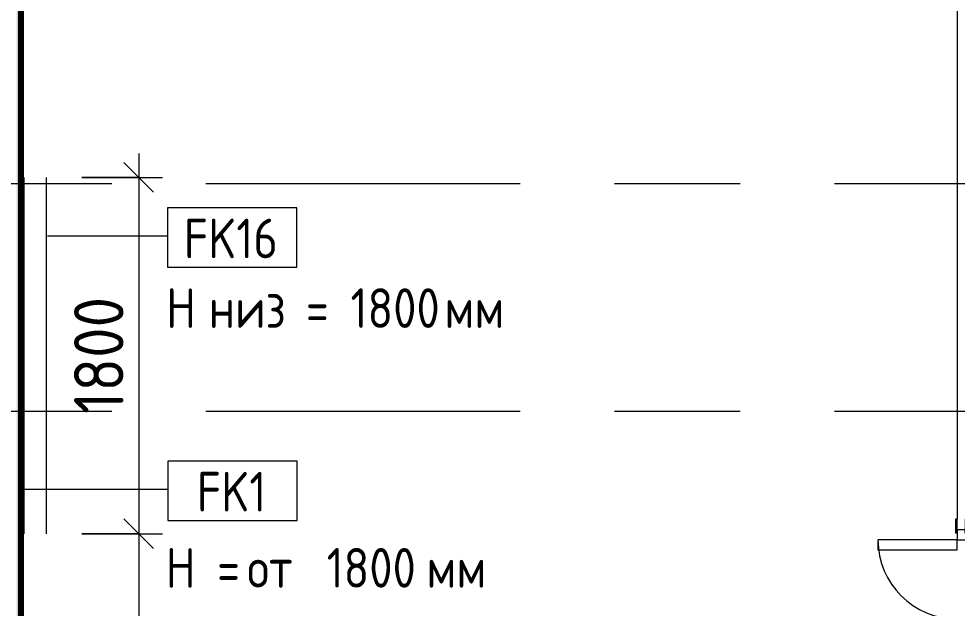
# Model space of a CAD drawing. Header units: millimetres. Extents: x 81469 to 279813, y -8553 to 29000.
# Drawn here: x 100810 to 105550, y 16005 to 18982 of the extents above; entities that cross this region are included whole.
import ezdxf

# ---------------------------------------------------------------- set-up
doc = ezdxf.new("R2010")
doc.units = ezdxf.units.MM
doc.linetypes.add('Осевая', pattern=[3175, 635, -476.25, 1587.5, -476.25])
for name, color, linetype, lineweight in [('A-ANNO-DIMS', 7, 'Continuous', 9), ('A-ANNO-DIMS-100', 7, 'Continuous', 9), ('A-DETL-2', 7, 'Continuous', 13), ('A-DOOR', 7, 'Continuous', 9), ('A-DOOR-1', 7, 'Continuous', 13), ('A-DOOR-FRAM', 7, 'Continuous', 13), ('A-WALL-IDEN', 7, 'Continuous', 9), ('I-WALL', 7, 'Continuous', 9), ('Оси-2', 7, 'Осевая', 9)]:
    doc.layers.add(name, color=color, linetype=linetype, lineweight=lineweight)
for name, color, linetype, lineweight, true_color in [('A-WALL-2', 7, 'Continuous', 9, 0xff80c0), ('G-ANNO-TEXT-1', 7, 'Continuous', 9, 0x3c3c3c), ('I-WALL-19', 1, 'Continuous', 53, 0xff0000), ('I-WALL-3', 1, 'Continuous', 9, 0xff0000), ('I-WALL-4', 7, 'Continuous', 9, 0xc0c0c0), ('I-WALL-8', 7, 'Continuous', 80, 0xff80c0)]:
    doc.layers.add(name, color=color, linetype=linetype, lineweight=lineweight, true_color=true_color)
doc.styles.add('GOST Common_1', font='GOST_Common.ttf', dxfattribs={"width": 0.9, "height": 200})
doc.styles.add('ISOCPEUR', font='isocpeur.ttf', dxfattribs={"width": 0.9, "height": 250})
doc.dimstyles.new('ISO-2_5_0_9К_БОЛЬШОЙ', dxfattribs={"dimscale": 304.8, "dimtxt": 248.995294, "dimasz": 0.492126, "dimexe": 0.393701, "dimexo": 0.984252, "dimgap": 0, "dimtad": 1, "dimdec": 0, "dimrnd": 10, "dimzin": 0, "dimdsep": 46, "dimtxsty": 'ISOCPEUR', "dimblk1": 'OBLIQUE', "dimblk2": 'OBLIQUE', "dimsah": 1, "dimcen": 0.09, "dimdle": 0.393701, "dimazin": 0, "dimtfac": 1, "dimtdec": 4, "dimtix": 1, "dimtmove": 0, "dimatfit": 3, "dimfxl": 1, "dimtvp": 1, "dimtolj": 1, "dimtzin": 0, "dimarcsym": 2})

# ---------------------------------------------------------------- blocks, each defined once
blk = doc.blocks.new('110_Дверь_СКБ_2Ст - Д-5_п_ Из игровой в коридор-32357676-План отделки стен 3 этажа в осях 23-33')
at = {"layer": 'A-DOOR'}
for centre, radius, start, end in [((-637.5, 20), 900, 0, 90), ((662.5, 20), 400, 90, 180)]:
    blk.add_arc(centre, radius, start, end, dxfattribs=at)
at = {"layer": 'A-DOOR-1'}
for p, q in [((-637.5, 920), (-637.5, 20)), ((-587.5, 920), (-637.5, 920)), ((-587.5, 20), (-587.5, 920)), ((662.5, 420), (612.5, 420)), ((612.5, 420), (612.5, 20)), ((662.5, 20), (662.5, 420)), ((-637.5, 20), (-587.5, 20)), ((612.5, 20), (662.5, 20))]:
    blk.add_line(p, q, dxfattribs=at)
at = {"layer": 'A-DOOR-FRAM'}
for p, q in [((-672.5, 28), (-742.5, 28)), ((-742.5, 28), (-742.5, 20)), ((-742.5, 20), (-672.5, 20)), ((-637.5, 20), (-687.5, 20)), ((-687.5, 20), (-687.5, -60)), ((-672.5, 20), (-672.5, 28)), ((-637.5, -30), (-637.5, 20)), ((662.5, 20), (662.5, -30)), ((712.5, 20), (662.5, 20)), ((767.5, 28), (697.5, 28)), ((697.5, 28), (697.5, 20)), ((697.5, 20), (767.5, 20)), ((712.5, -60), (712.5, 20)), ((767.5, 20), (767.5, 28)), ((-672.5, -20), (-742.5, -20)), ((-742.5, -20), (-742.5, -28)), ((-742.5, -28), (-672.5, -28)), ((-672.5, -19), (-687.5, -19)), ((-687.5, -19), (-687.5, -20)), ((-687.5, -20), (-672.5, -20)), ((-672.5, -20), (-672.5, -19)), ((-672.5, -28), (-672.5, -20)), ((-627.5, -30), (-637.5, -30)), ((-627.5, -60), (-627.5, -30)), ((662.5, -30), (652.5, -30)), ((652.5, -30), (652.5, -60)), ((712.5, -19), (697.5, -19)), ((697.5, -19), (697.5, -20)), ((697.5, -20), (712.5, -20)), ((767.5, -20), (697.5, -20)), ((697.5, -20), (697.5, -28)), ((697.5, -28), (767.5, -28)), ((712.5, -20), (712.5, -19)), ((767.5, -28), (767.5, -20)), ((-687.5, -60), (-627.5, -60)), ((652.5, -60), (712.5, -60))]:
    blk.add_line(p, q, dxfattribs=at)
blk = doc.blocks.new('DIMBLOCK27-План отделки стен 3 этажа в осях 23-33')
at = {"layer": 'A-ANNO-DIMS-100'}
for p, q in [((101415.7, 18300.8), (101415.7, 16380.8)), ((101128.5, 18180.8), (101535.7, 18180.8)), ((101415.7, 18180.8), (101128.5, 18180.8)), ((101128.5, 16380.8), (101535.7, 16380.8)), ((101415.7, 16380.8), (101128.5, 16380.8))]:
    blk.add_line(p, q, dxfattribs=at)
at = {"layer": 'A-ANNO-DIMS-100', "lineweight": 20}
for p, q in [((101415.7, 18180.8), (101340.7, 18255.8)), ((101415.7, 18180.8), (101490.7, 18105.8)), ((101415.7, 16380.8), (101340.7, 16455.8)), ((101415.7, 16380.8), (101490.7, 16305.8))]:
    blk.add_line(p, q, dxfattribs=at)
at = {"layer": 'A-ANNO-DIMS-100', "color": 0, "insert": (101089.1, 16986.3), "char_height": 250, "width": 706.764, "attachment_point": 1, "rotation": 90, "line_spacing_factor": 1.149209, "style": 'ISOCPEUR'}
blk.add_mtext('1800', dxfattribs=at)
blk = doc.blocks.new('_Oblique')
at = {"color": 0, "linetype": 'ByBlock', "lineweight": -2}
blk.add_line((-0.5, -0.5), (0.5, 0.5), dxfattribs=at)
blk = doc.blocks.new('DIMBLOCK28-План отделки стен 3 этажа в осях 23-33')
at = {"layer": 'A-ANNO-DIMS-100', "lineweight": 20}
for p, q in [((101415.7, 16380.8), (101340.7, 16455.8)), ((101415.7, 16380.8), (101490.7, 16305.8)), ((101415.7, 13921), (101340.7, 13996)), ((101415.7, 13921), (101490.7, 13846))]:
    blk.add_line(p, q, dxfattribs=at)
at = {"layer": 'A-ANNO-DIMS-100'}
for p, q in [((101128.5, 16380.8), (101535.7, 16380.8)), ((101415.7, 16380.8), (101128.5, 16380.8)), ((101415.7, 16380.8), (101415.7, 13801)), ((101421, 13921), (101295.7, 13921)), ((101415.7, 13921), (101421, 13921))]:
    blk.add_line(p, q, dxfattribs=at)
at = {"layer": 'A-ANNO-DIMS-100', "color": 0, "insert": (101089.1, 14822.9), "char_height": 250, "width": 787.208, "attachment_point": 1, "rotation": 90, "line_spacing_factor": 1.149209, "style": 'ISOCPEUR'}
blk.add_mtext('2460', dxfattribs=at)
blk = doc.blocks.new('М_стена_0001 - Типоразмер_без рамки-25382661-План отделки стен 3 этажа в осях 23-33')
at = {"layer": 'A-WALL-IDEN'}
for p, q in [((3.258, 1.523), (-3.273, 1.523)), ((-3.273, 1.523), (-3.273, -1.477)), ((3.258, -1.477), (3.258, 1.523)), ((-3.273, -1.477), (3.258, -1.477))]:
    blk.add_line(p, q, dxfattribs=at)

msp = doc.modelspace()

# ---------------------------------------------------------------- hatches: boundary and pattern name
at = {"layer": 'I-WALL'}
h = msp.add_hatch(dxfattribs=at)
h.set_pattern_fill('FP_35', color=256, style=0, pattern_type=2)
h.set_pattern_definition([(0, (0, 0), (121.92, 30.48), [10.058, -81.382, 10.058, -81.382, -487.68]), (0, (0, 0), (121.92, 30.48), [-182.88, 10.058, -172.822, 10.058, -81.382, -213.36]), (0, (0, 0), (121.92, 30.48), [-457.2, 10.058, -50.902, 10.058, -142.342]), (120, (45.72, 15.24), (-87.356454, 90.345817), [10.058, -81.382, 10.058, -81.382, -487.68]), (120, (45.72, 15.24), (-87.356454, 90.345817), [-182.88, 10.058, -172.822, 10.058, -81.382, -213.36]), (120, (45.72, 15.24), (-87.356454, 90.345817), [-457.2, 10.058, -50.902, 10.058, -142.342]), (240, (60.96, 76.2), (-34.563546, -120.825817), [10.058, -81.382, 10.058, -81.382, -487.68]), (240, (60.96, 76.2), (-34.563546, -120.825817), [-182.88, 10.058, -172.822, 10.058, -81.382, -213.36]), (240, (60.96, 76.2), (-34.563546, -120.825817), [-457.2, 10.058, -50.902, 10.058, -142.342])])
h.paths.add_polyline_path([(100800, 13900), (100820, 13900), (100820, 21150), (100800, 21150), (100800, 15459.5)])
at = {"layer": 'I-WALL-3'}
msp.add_hatch(color=256, dxfattribs=at).paths.add_polyline_path([(100828.5, 16380.8), (100828.5, 18180.8), (100820.5, 18180.8), (100820.5, 16380.8)])

# ---------------------------------------------------------------- linework, layer by layer
at = {"layer": 'A-DETL-2'}
msp.add_line((100948.5, 18180.8), (100948.5, 16380.8), dxfattribs=at)
at = {"layer": 'A-WALL-2'}
msp.add_line((100820, 21129), (100820, 13920), dxfattribs=at)
at = {"layer": 'A-WALL-IDEN'}
for p, q in [((100954.8, 17884.9), (101561.9, 17884.9)), ((100840.3, 16605.8), (101562.4, 16605.8))]:
    msp.add_line(p, q, dxfattribs=at)
at = {"layer": 'I-WALL-19'}
for p, q in [((100820.5, 16380.8), (100820.5, 18180.8)), ((100820.5, 18180.8), (100828.5, 18180.8)), ((100828.5, 18180.8), (100828.5, 16380.8)), ((100820.5, 16380.8), (100828.5, 16380.8))]:
    msp.add_line(p, q, dxfattribs=at)
at = {"layer": 'I-WALL-4'}
msp.add_line((105550, 20900), (105550, 16455), dxfattribs=at)
at = {"layer": 'I-WALL-8'}
msp.add_line((100821, 21129), (100821, 13920), dxfattribs=at)
at = {"layer": 'Оси-2'}
for p, q in [((84769.4, 18150), (122510, 18150)), ((84769.4, 17000), (122510, 17000))]:
    msp.add_line(p, q, dxfattribs=at)

# ---------------------------------------------------------------- block references
at = {"layer": 'A-DOOR', "rotation": 89.99999999999986}
msp.add_blockref('110_Дверь_СКБ_2Ст - Д-5_п_ Из игровой в коридор-32357676-План отделки стен 3 этажа в осях 23-33', (105570, 15687.5), dxfattribs=at)
at = {"layer": 'A-WALL-IDEN', "xscale": 99.99999999999993, "yscale": 99.99999999999993, "zscale": 99.99999999999993}
for p in [(101889.2, 17874.4), (101889.7, 16595.3)]:
    msp.add_blockref('М_стена_0001 - Типоразмер_без рамки-25382661-План отделки стен 3 этажа в осях 23-33', p, dxfattribs=at)

# ---------------------------------------------------------------- texts
at = {"layer": 'A-WALL-IDEN', "char_height": 200, "attachment_point": 1, "style": 'GOST Common_1'}
for s, insert, width in [('FK16', (101643.7, 17972.4), 606.076), ('FK1', (101709.5, 16693.3), 447.342)]:
    msp.add_mtext(s, dxfattribs=dict(at, insert=insert, width=width))
at = {"layer": 'G-ANNO-TEXT-1', "char_height": 200, "attachment_point": 1, "style": 'GOST Common_1'}
for s, insert, width in [('H ', (101555.1, 17620.6), 259.747), ('низ', (101769.4, 17620.6), 461.772), (' = 1800 ', (102150.4, 17620.6), 981.265), ('мм', (102960, 17620.6), 360.759), ('H = ', (101553.3, 16308.9), 497.848), (' 1800 ', (102255.7, 16308.9), 743.164), ('от', (101964, 16308.9), 353.544), ('мм', (102868.9, 16308.9), 360.759)]:
    msp.add_mtext(s, dxfattribs=dict(at, insert=insert, width=width))

# ---------------------------------------------------------------- dimensions: what is measured, and where the dimension line sits
at = {"layer": 'A-ANNO-DIMS'}
for base, p1, p2, override, picture, middle in [((101415.7, 16380.8), (100828.5, 18180.8), (100828.5, 16380.8), {"dimpost": '<>', "dimfxl": 1800}, 'DIMBLOCK27-План отделки стен 3 этажа в осях 23-33', (101290.7, 17280.8)), ((101415.7, 13921), (100828.5, 16380.8), (101121, 13921), {"dimpost": '<>', "dimfxl": 2477.149718}, 'DIMBLOCK28-План отделки стен 3 этажа в осях 23-33', (101290.7, 15150.9))]:
    dim = msp.add_linear_dim(base=base, p1=p1, p2=p2, angle=90, dimstyle='ISO-2_5_0_9К_БОЛЬШОЙ', override=override, dxfattribs=at)
    dim.commit()
    dim.dimension.update_dxf_attribs({"geometry": picture, "text_midpoint": middle})

doc.saveas('drawing.dxf')
